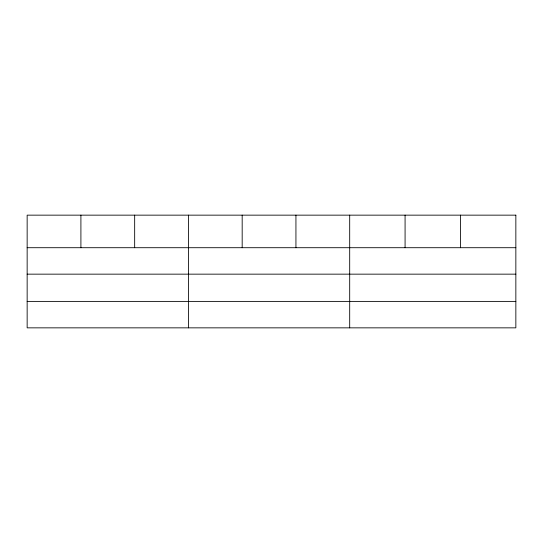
<?xml version="1.0" encoding="UTF-8"?>
<svg xmlns="http://www.w3.org/2000/svg" width="543" height="543" viewBox="0 0 543 543"><rect width="100%" height="100%" fill="white"/><g stroke="black" fill="none" stroke-linecap="round" stroke-linejoin="round"><path stroke-width="0.81" d="M27.15 247.71L515.85 247.71M27.15 274.154L515.85 274.154M27.15 301.399L515.85 301.399M460.464 215.15L460.464 247.71M405.078 215.15L405.078 247.71M349.692 215.15L349.692 327.85M295.935 215.15L295.935 247.71M242.178 215.15L242.178 247.71M188.421 215.15L188.421 327.85M134.664 215.15L134.664 247.71M80.907 215.15L80.907 247.71M515.85 215.15L27.15 215.15L27.15 327.85L515.85 327.85L515.85 215.15"/></g></svg>
